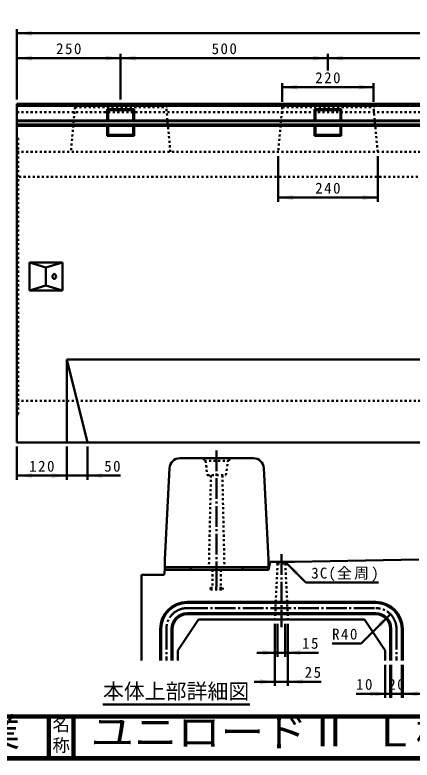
# Model space of a CAD drawing. Units: millimetres, scale not verified. Extents: x 100 to 4105, y 100 to 2870.
# Drawn here: x 1928 to 2886, y 100 to 1896 of the extents above; entities that cross this region are included whole.
import ezdxf
from ezdxf.enums import TextEntityAlignment as Align

# ---------------------------------------------------------------- set-up
doc = ezdxf.new("R2010")
doc.units = ezdxf.units.MM
doc.header["$LTSCALE"] = 5
doc.linetypes.add('USER1', pattern=[2.2, 1, -1.2])
doc.linetypes.add('USER2', pattern=[13.4, 10, -1.2, 1, -1.2])
doc.layers.add('V-nasSTD', color=7, linetype='Continuous', lineweight=35)
doc.styles.add('ＭＳ ゴシック', font='')
doc.styles.get('ＭＳ ゴシック').set_extended_font_data('MS Gothic')

msp = doc.modelspace()

# ---------------------------------------------------------------- hatches: boundary and pattern name
at = {"layer": 'V-nasSTD'}
for points in [[(1969.262, 1857.467), (1933.262, 1851.467), (1969.262, 1845.467)], [(1969.262, 1797.467), (1933.262, 1791.467), (1969.262, 1785.467)], [(2147.262, 1785.467), (2183.262, 1791.467), (2147.262, 1797.467)], [(2219.262, 1797.467), (2183.262, 1791.467), (2219.262, 1785.467)], [(2647.262, 1785.467), (2683.262, 1791.467), (2647.262, 1797.467)], [(2719.262, 1797.467), (2683.262, 1791.467), (2719.262, 1785.467)], [(2609.262, 1727.467), (2573.262, 1721.467), (2609.262, 1715.467)], [(2757.262, 1715.467), (2793.262, 1721.467), (2757.262, 1727.467)], [(2599.262, 1461.467), (2563.262, 1455.467), (2599.262, 1449.467)], [(2767.262, 1449.467), (2803.262, 1455.467), (2767.262, 1461.467)], [(1969.262, 791.467), (1933.262, 785.467), (1969.262, 779.467)], [(2017.262, 779.467), (2053.262, 785.467), (2017.262, 791.467)], [(2139.262, 791.467), (2103.262, 785.467), (2139.262, 779.467)], [(2612.121, 554.403), (2582.423, 575.616), (2603.636, 545.918)], [(2352.423, 558.741), (2352.423, 564.991), (2289.923, 564.991), (2289.923, 558.741)], [(2539.923, 558.741), (2539.923, 564.991), (2477.423, 564.991), (2477.423, 558.741)], [(2812.815, 421.898), (2834.028, 451.597), (2804.33, 430.383)], [(2525.798, 352.741), (2561.798, 358.741), (2525.798, 364.741)], [(2616.548, 364.741), (2580.548, 358.741), (2616.548, 352.741)], [(2519.548, 282.741), (2555.548, 288.741), (2519.548, 294.741)], [(2622.798, 294.741), (2586.798, 288.741), (2622.798, 282.741)], [(2785.173, 253.741), (2821.173, 259.741), (2785.173, 265.741)], [(2797.673, 253.741), (2833.673, 259.741), (2797.673, 265.741)], [(2899.673, 265.741), (2863.673, 259.741), (2899.673, 253.741)]]:
    msp.add_hatch(color=256, dxfattribs=at).paths.add_polyline_path(points)

# ---------------------------------------------------------------- linework, layer by layer
at = {"layer": 'V-nasSTD', "lineweight": 50}
for p, q in [((1933.262, 1691.467), (1933.262, 1861.467)), ((1933.262, 1851.467), (3933.262, 1851.467)), ((2183.262, 1691.467), (2183.262, 1801.467)), ((2683.262, 1761.467), (2683.262, 1801.467)), ((1933.262, 1791.467), (2183.262, 1791.467)), ((2183.262, 1791.467), (2683.262, 1791.467)), ((2683.262, 1791.467), (3183.262, 1791.467)), ((2573.262, 1686.467), (2573.262, 1731.467)), ((2793.262, 1686.467), (2793.262, 1731.467)), ((2573.262, 1721.467), (2793.262, 1721.467)), ((1933.262, 1681.467), (1933.262, 865.467)), ((1933.262, 1681.467), (3933.262, 1681.467)), ((1933.262, 1676.467), (2933.262, 1676.467)), ((2150.962, 1668.767), (2215.562, 1668.767)), ((2150.962, 1668.767), (2153.262, 1666.467)), ((2150.962, 1668.767), (2150.962, 1641.482)), ((2153.262, 1666.467), (2213.262, 1666.467)), ((2153.262, 1666.467), (2153.262, 1641.482)), ((2213.262, 1666.467), (2215.562, 1668.767)), ((2213.262, 1666.467), (2213.262, 1641.482)), ((2215.562, 1668.767), (2215.562, 1641.482)), ((2650.962, 1668.767), (2715.562, 1668.767)), ((2650.962, 1668.767), (2653.262, 1666.467)), ((2650.962, 1668.767), (2650.962, 1641.482)), ((2653.262, 1666.467), (2713.262, 1666.467)), ((2653.262, 1666.467), (2653.262, 1641.482)), ((2713.262, 1666.467), (2715.562, 1668.767)), ((2713.262, 1666.467), (2713.262, 1641.482)), ((2715.562, 1668.767), (2715.562, 1641.482)), ((1933.262, 1641.482), (2933.262, 1641.482)), ((1933.262, 1639.467), (2933.262, 1639.467)), ((1933.262, 1631.467), (2933.262, 1631.467)), ((1933.262, 1628.109), (2933.262, 1628.109)), ((2150.962, 1628.109), (2150.962, 1604.167)), ((2153.262, 1628.109), (2153.262, 1606.467)), ((2213.262, 1628.109), (2213.262, 1606.467)), ((2215.562, 1628.109), (2215.562, 1604.167)), ((2650.962, 1628.109), (2650.962, 1604.167)), ((2653.262, 1628.109), (2653.262, 1606.467)), ((2713.262, 1628.109), (2713.262, 1606.467)), ((2715.562, 1628.109), (2715.562, 1604.167)), ((2150.962, 1604.167), (2153.262, 1606.467)), ((2150.962, 1604.167), (2215.562, 1604.167)), ((2153.262, 1606.467), (2213.262, 1606.467)), ((2213.262, 1606.467), (2215.562, 1604.167)), ((2650.962, 1604.167), (2653.262, 1606.467)), ((2650.962, 1604.167), (2715.562, 1604.167)), ((2653.262, 1606.467), (2713.262, 1606.467)), ((2713.262, 1606.467), (2715.562, 1604.167)), ((2563.262, 1555.467), (2563.262, 1445.467)), ((2803.262, 1555.467), (2803.262, 1445.467)), ((2563.262, 1455.467), (2803.262, 1455.467)), ((1963.262, 1298.967), (1963.262, 1231.967)), ((1963.262, 1298.967), (2043.262, 1298.967)), ((1963.262, 1298.967), (2003.262, 1286.967)), ((2003.262, 1286.967), (2043.262, 1298.967)), ((2043.262, 1298.967), (2043.262, 1231.967)), ((2003.262, 1286.967), (2003.262, 1243.967)), ((1963.262, 1231.967), (2003.262, 1243.967)), ((2003.262, 1243.967), (2043.262, 1231.967)), ((1963.262, 1231.967), (2043.262, 1231.967)), ((2053.262, 1065.467), (2053.262, 865.467)), ((2053.262, 1065.467), (2933.262, 1065.467)), ((2053.262, 1065.467), (2103.262, 865.467)), ((1933.262, 865.467), (3933.262, 865.467)), ((1933.262, 855.467), (1933.262, 775.467)), ((2053.262, 855.467), (2053.262, 775.467)), ((2103.262, 855.467), (2103.262, 775.467)), ((2326.173, 827.491), (2503.672, 827.491)), ((2301.206, 803.772), (2289.923, 583.741)), ((2539.923, 583.741), (2528.639, 803.772)), ((1933.262, 785.467), (2053.262, 785.467)), ((2053.262, 785.467), (2103.262, 785.467)), ((2183.262, 785.467), (2103.262, 785.467)), ((2289.923, 583.741), (2289.923, 564.991)), ((2539.923, 583.741), (2539.923, 564.991)), ((2543.673, 577.491), (2539.923, 558.741)), ((2543.673, 577.491), (2602.423, 577.491)), ((2582.423, 575.616), (2630.133, 527.906)), ((2602.423, 577.491), (2902.423, 583.741)), ((2289.923, 558.741), (2288.673, 546.241)), ((2289.923, 564.991), (2289.923, 558.741)), ((2289.923, 564.991), (2539.923, 564.991)), ((2539.923, 558.741), (2289.923, 558.741)), ((2352.423, 564.991), (2352.423, 558.741)), ((2477.423, 564.991), (2477.423, 558.741)), ((2539.923, 564.991), (2539.923, 558.741)), ((2233.673, 339.741), (2233.673, 546.241)), ((2233.673, 546.241), (2288.673, 546.241)), ((2805.133, 527.906), (2630.133, 527.906)), ((2343.673, 481.241), (2798.673, 481.241)), ((2343.673, 478.741), (2798.673, 478.741)), ((2343.673, 453.741), (2798.673, 453.741)), ((2343.673, 451.241), (2798.673, 451.241)), ((2763.317, 380.886), (2834.028, 451.597)), ((2371.173, 438.741), (2321.173, 363.741)), ((2371.173, 438.741), (2771.173, 438.741)), ((2555.548, 438.741), (2586.798, 438.741)), ((2771.173, 438.741), (2821.173, 363.741)), ((2278.673, 376.241), (2278.673, 416.241)), ((2281.173, 416.241), (2281.173, 339.741)), ((2306.173, 416.241), (2306.173, 339.741)), ((2308.673, 376.241), (2308.673, 416.241)), ((2555.548, 428.741), (2555.548, 278.741)), ((2561.798, 428.741), (2561.798, 348.741)), ((2580.548, 428.741), (2580.548, 348.741)), ((2586.798, 428.741), (2586.798, 278.741)), ((2833.673, 416.241), (2833.673, 376.241)), ((2836.173, 416.241), (2836.173, 339.741)), ((2861.173, 416.241), (2861.173, 339.741)), ((2863.673, 416.241), (2863.673, 376.241)), ((2763.317, 380.886), (2693.317, 380.886)), ((2278.673, 339.741), (2278.673, 376.241)), ((2308.673, 339.741), (2308.673, 376.241)), ((2321.173, 363.741), (2321.173, 339.741)), ((2821.173, 363.741), (2821.173, 339.741)), ((2833.673, 376.241), (2833.673, 339.741)), ((2863.673, 376.241), (2863.673, 339.741)), ((2511.798, 358.741), (2561.798, 358.741)), ((2561.798, 358.741), (2580.548, 358.741)), ((2660.548, 358.741), (2580.548, 358.741)), ((2821.173, 329.741), (2821.173, 249.741)), ((2833.673, 329.741), (2833.673, 249.741)), ((2836.173, 329.741), (2836.173, 249.741)), ((2861.173, 329.741), (2861.173, 249.741)), ((2863.673, 329.741), (2863.673, 249.741)), ((2505.548, 288.741), (2555.548, 288.741)), ((2555.548, 288.741), (2586.798, 288.741)), ((2666.798, 288.741), (2586.798, 288.741)), ((2751.173, 259.741), (2821.173, 259.741)), ((2821.173, 259.741), (2833.673, 259.741)), ((2833.673, 259.741), (2836.173, 259.741)), ((2836.173, 259.741), (2861.173, 259.741)), ((2861.173, 259.741), (2863.673, 259.741)), ((2863.673, 259.741), (2908.673, 259.741)), ((2871.485, 259.741), (2879.298, 259.741)), ((2140.687, 233.956), (2494.696, 233.956))]:
    msp.add_line(p, q, dxfattribs=at)
at = {"layer": 'V-nasSTD', "linetype": 'USER1', "lineweight": 50}
for p, q in [((1933.262, 1676.467), (3933.262, 1676.467)), ((2073.262, 1673.467), (2063.262, 1565.467)), ((2073.262, 1673.467), (2070.262, 1676.467)), ((2073.262, 1673.467), (2293.262, 1673.467)), ((2293.262, 1673.467), (2296.262, 1676.467)), ((2303.262, 1565.467), (2293.262, 1673.467)), ((2573.262, 1673.467), (2563.262, 1565.467)), ((2573.262, 1673.467), (2570.262, 1676.467)), ((2573.262, 1673.467), (2793.262, 1673.467)), ((2793.262, 1673.467), (2796.262, 1676.467)), ((2803.262, 1565.467), (2793.262, 1673.467)), ((1933.262, 1661.467), (2933.262, 1661.467)), ((1933.262, 1599.467), (1936.262, 1597.467)), ((1936.262, 933.467), (1936.262, 1597.467)), ((1933.262, 1575.467), (1936.262, 1577.467)), ((1933.262, 1565.467), (2933.262, 1565.467)), ((2933.262, 1505.467), (1933.262, 1505.467)), ((1933.262, 965.467), (2933.262, 965.467)), ((1933.262, 955.467), (1936.262, 953.467)), ((1933.262, 931.467), (1936.262, 933.467)), ((2382.423, 827.491), (2385.548, 821.241)), ((2444.298, 821.241), (2447.423, 827.491)), ((2385.548, 821.241), (2444.298, 821.241)), ((2388.048, 821.241), (2392.423, 786.241)), ((2437.423, 786.241), (2441.798, 821.241)), ((2392.423, 786.241), (2437.423, 786.241)), ((2401.173, 786.241), (2396.173, 564.991)), ((2428.673, 786.241), (2433.673, 564.991)), ((2561.798, 573.741), (2558.048, 577.491)), ((2558.048, 577.491), (2584.298, 577.491)), ((2580.548, 573.741), (2584.298, 577.491)), ((2405.034, 558.741), (2405.034, 514.991)), ((2425.034, 558.741), (2425.034, 514.991)), ((2561.798, 573.741), (2555.548, 438.741)), ((2561.798, 573.741), (2580.548, 573.741)), ((2580.548, 573.741), (2586.798, 438.741)), ((2400.034, 514.991), (2430.034, 514.991)), ((2400.034, 514.991), (2400.034, 511.241)), ((2400.034, 511.241), (2430.034, 511.241)), ((2430.034, 514.991), (2430.034, 511.241))]:
    msp.add_line(p, q, dxfattribs=at)
at = {"layer": 'V-nasSTD', "linetype": 'USER2', "lineweight": 50}
for p, q in [((2414.923, 846.241), (2414.923, 546.241)), ((2571.173, 596.241), (2571.173, 419.991)), ((2414.923, 567.491), (2414.923, 511.241)), ((2343.673, 466.241), (2798.673, 466.241)), ((2293.673, 416.241), (2293.673, 339.741)), ((2848.673, 416.241), (2848.673, 339.741))]:
    msp.add_line(p, q, dxfattribs=at)
at = {"layer": 'V-nasSTD', "lineweight": 100}
for p, q in [((105, 205), (4100, 205)), ((2010, 205), (2010, 105)), ((2070, 205), (2070, 105)), ((105, 105), (4100, 105))]:
    msp.add_line(p, q, dxfattribs=at)
at = {"layer": 'V-nasSTD', "lineweight": 13}
msp.add_lwpolyline([(100, 100), (100, 2870), (4105, 2870), (4105, 100)], close=True, dxfattribs=at)
at = {"layer": 'V-nasSTD', "lineweight": 50}
for centre, radius, start, end in [((2326.173, 802.491), 25, 90, 177.06433), ((2503.672, 802.491), 25, 2.93567, 90), ((2343.673, 416.241), 65, 90, 180), ((2343.673, 416.241), 62.5, 90, 180), ((2798.673, 416.241), 65, 0, 90), ((2798.673, 416.241), 62.5, 0, 90), ((2343.673, 416.241), 37.5, 90, 180), ((2343.673, 416.241), 35, 90, 180), ((2798.673, 416.241), 37.5, 0, 90), ((2798.673, 416.241), 35, 0, 90)]:
    msp.add_arc(centre, radius, start, end, dxfattribs=at)
at = {"layer": 'V-nasSTD', "linetype": 'USER2', "lineweight": 50}
for centre, start, end in [((2343.673, 416.241), 90, 180), ((2798.673, 416.241), 0, 90)]:
    msp.add_arc(centre, 50, start, end, dxfattribs=at)
at = {"layer": 'V-nasSTD', "lineweight": 50}
msp.add_ellipse((2023.262, 1265.467), major_axis=(0, 6), ratio=0.707107, dxfattribs=at)

# ---------------------------------------------------------------- texts
at = {"layer": 'V-nasSTD', "style": 'ＭＳ ゴシック'}
for s, height, p in [('本体上部詳細図', 36.95, (2140.687, 284.356)), ('名', 30.79, (2018.982, 200.999)), ('称', 30.79, (2018.976, 151.01))]:
    msp.add_text(s, height=height, dxfattribs=at).set_placement(p, align=Align.TOP_LEFT)
at = {"layer": 'V-nasSTD', "style": 'ＭＳ ゴシック', "width": 1.1}
for s, p in [('株式会社船生コンクリート工業', (478.279, 202.55)), ('ユニロードⅡ Ｌ標準', (2111, 202.47))]:
    msp.add_text(s, height=69.65, dxfattribs=at).set_placement(p, align=Align.TOP_LEFT)
at = {"layer": 'V-nasSTD', "char_height": 26.39, "attachment_point": 1, "style": 'ＭＳ ゴシック'}
for s, insert in [('\\T1.2;250', (2027.662, 1827.467)), ('\\T1.2;500', (2402.662, 1827.467)), ('\\T1.2;220', (2652.662, 1757.467)), ('\\T1.2;240', (2652.662, 1491.467)), ('\\T1.2;120', (1962.662, 821.467)), ('\\T1.2;50', (2143.662, 821.467)), ('\\T1.15;3C(全周)', (2643.133, 563.906)), ('\\T1.2;R40', (2693.317, 416.886)), ('\\T1.2;15', (2620.948, 394.741)), ('\\T1.2;25', (2627.198, 324.741)), ('\\T1.2;10', (2751.173, 295.741)), ('\\T1.2;20', (2828.873, 295.741))]:
    msp.add_mtext(s, dxfattribs=dict(at, insert=insert))

doc.saveas('drawing.dxf')
